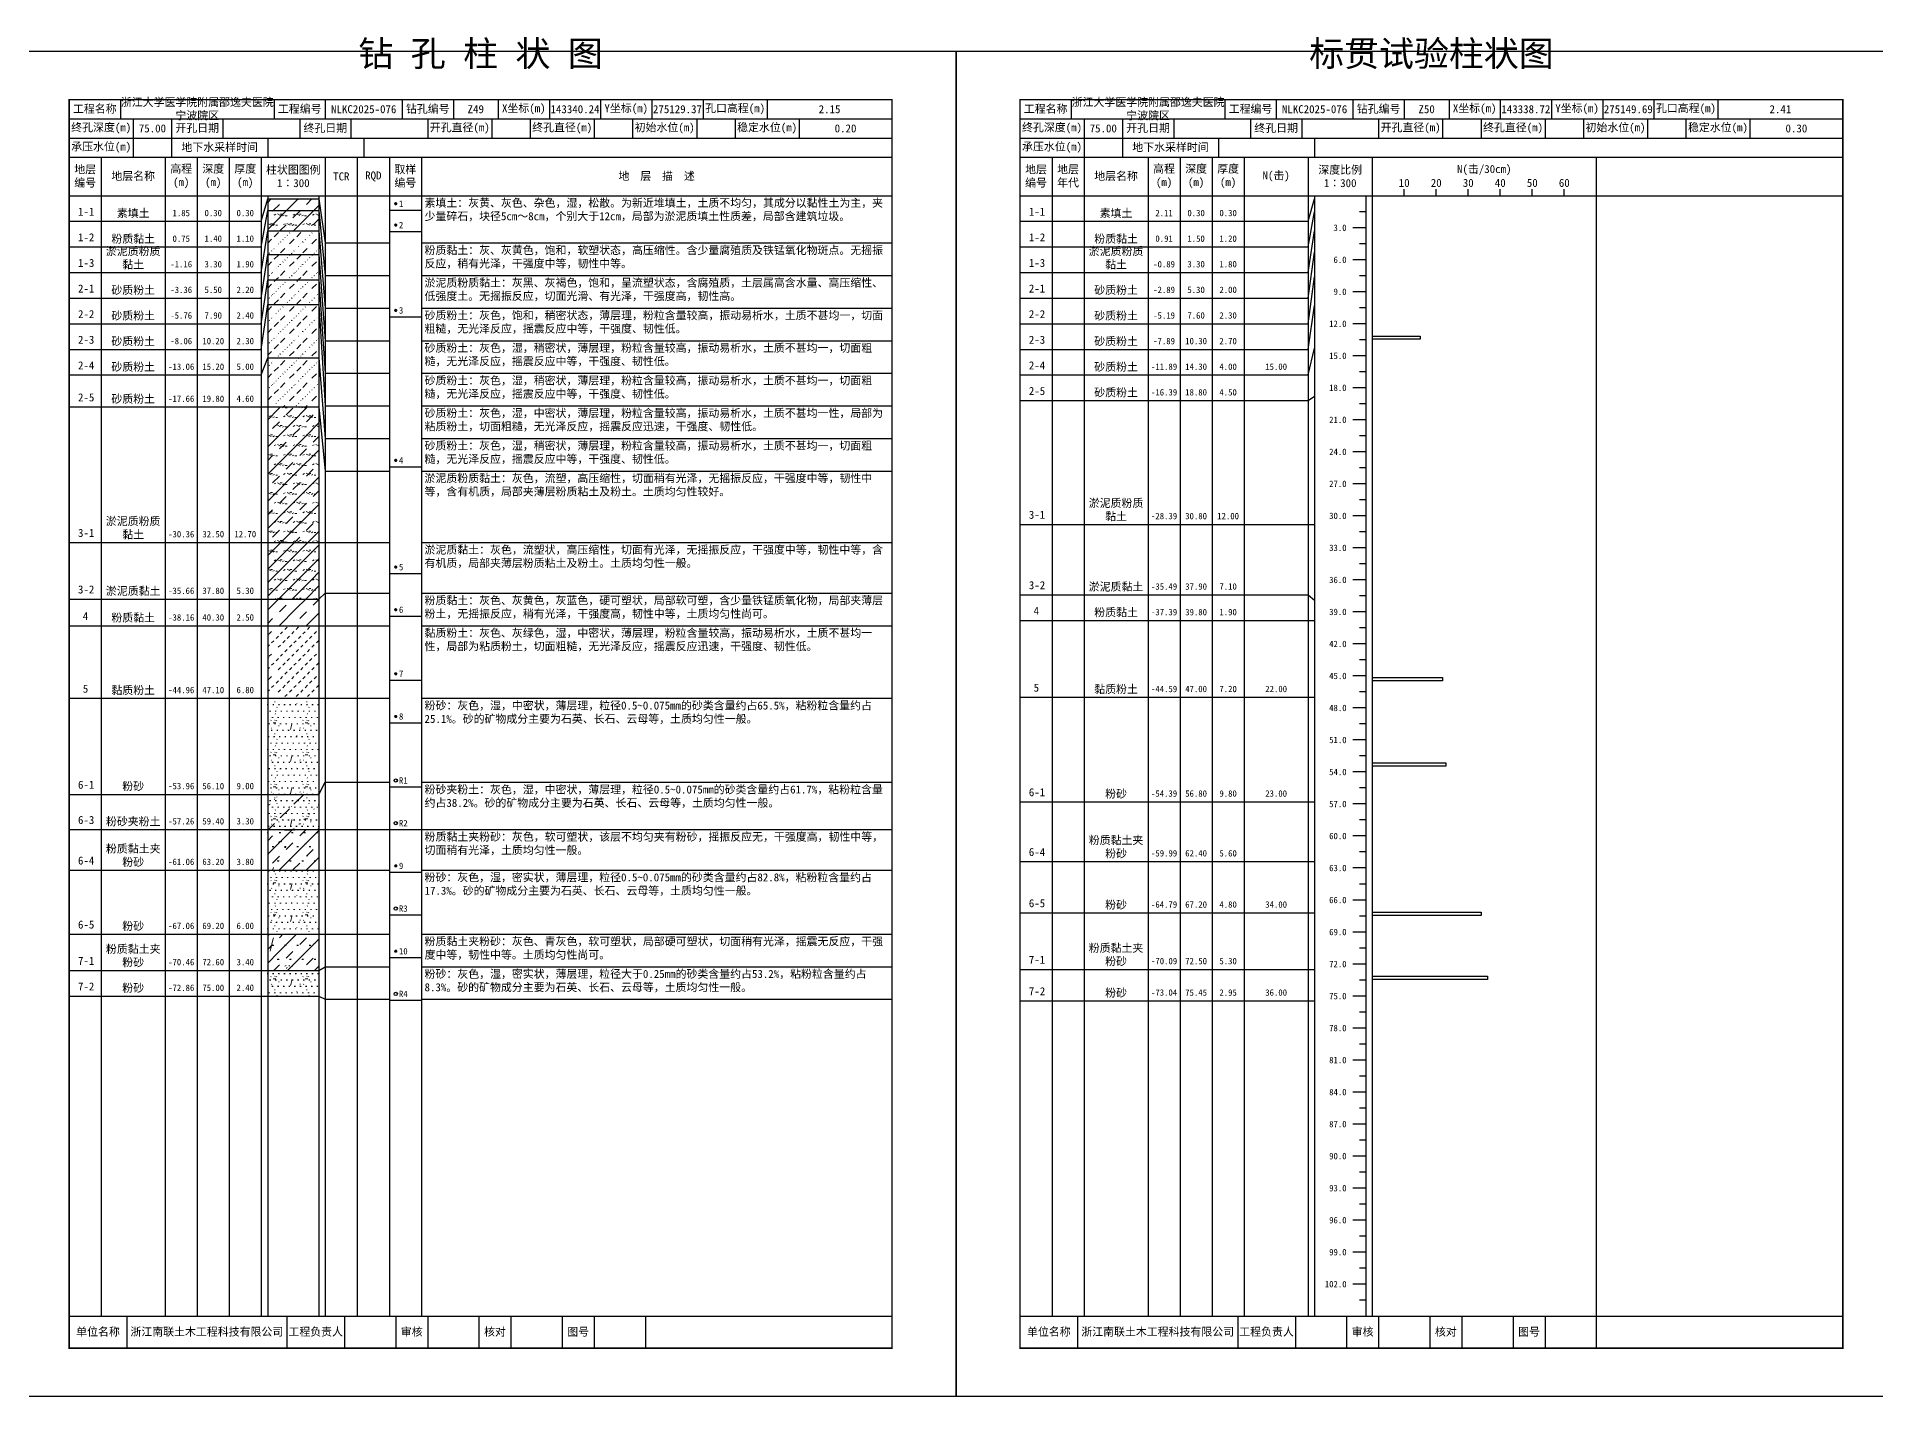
# Model space of a CAD drawing. Extents: x 297 to 65340, y 0 to 425.
# Drawn here: x 46936 to 47510, y 0 to 425 of the extents above; entities that cross this region are included whole.
import ezdxf
from ezdxf.enums import TextEntityAlignment as Align

# ---------------------------------------------------------------- set-up
doc = ezdxf.new("R2010")
doc.units = 0
doc.layers.get('0').update_dxf_attribs({"linetype": 'CONTINUOUS'})
doc.layers.add('FRAME', color=7, linetype='CONTINUOUS')
doc.layers.add('STRATUM', color=7, linetype='CONTINUOUS')
doc.layers.add('HATCH', color=7, linetype='CONTINUOUS', lineweight=13)
doc.styles.add('ST', font='')
doc.styles.get('ST').set_extended_font_data('SimSun')
pattern_1 = [(45, (0, 0), (-4.2426407, 4.2426407), [10, 0]), (45, (1.061, -3.182), (-2.12132034, 6.363961), [3, -3])]
pattern_2 = [(45, (0, 0), (-4.2426407, 4.2426407), [10, 0]), (45, (1.061, -3.182), (-2.12132034, 6.363961), [3, -3]), (26.565, (1.0741, -0.2536), (5.99982296, 5.99981224), [0.567, -12.849]), (0, (0.507, -0.2536), (0, 6), [0.567, -5.433]), (26.565, (-1.5813, 0), (5.99982296, 5.99981224), [0.567, -12.849]), (0, (-1.074, 0.2536), (0, 6), [0.567, -5.433]), (153.435, (0.5071, -0.2536), (-5.9998176, -5.36e-06), [1.134, -12.2826]), (26.565, (4.0741, 2.7464), (5.99982296, 5.99981224), [0.567, -12.849]), (0, (3.507, 2.7464), (0, 6), [0.567, -5.433]), (26.565, (1.4187, 3), (5.99982296, 5.99981224), [0.567, -12.849]), (0, (1.926, 3.2536), (0, 6), [0.567, -5.433]), (153.435, (3.5071, 2.7464), (-5.9998176, -5.36e-06), [1.134, -12.2826])]
pattern_3 = [(45.000006, (0, 0), (-7.3e-07, 6.99998237), [1.971956, -7.927535]), (45.000006, (2.813, 2.829), (-7.3e-07, 6.99998237), [1.99367, -7.905828]), (45.000006, (5.0675, 5.082), (-7.3e-07, 6.99998237), [1.813609, -8.085882]), (26.565052, (0, 3.5), (7.00000042, 7.00000017), [0.0965, -15.555976]), (36.869899, (0.7, 4.2), (6.999999835, 7.000000165), [0.197747, -34.802253]), (315.00001, (3.5, 6.976), (6.99998237, 1.2e-06), [0.033054, -9.866441]), (26.565052, (3.5, 0), (7.00000042, 7.00000017), [0.144749, -15.507727]), (26.565052, (4.2, 0.7), (7.00000042, 7.00000017), [0.10528, -15.547196]), (90.000004, (4.55, 1.05), (-7, -5e-07), [0.028767, -6.971233]), (26.565052, (4.9, 1.4), (7.00000042, 7.00000017), [0.091014, -31.213938]), (36.869899, (5.6, 2.1), (6.999999835, 7.000000165), [0.110692, -34.889308]), (45.000002, (6.3, 2.8), (-2.4e-07, 6.99998237), [0.109112, -9.790383]), (315.00001, (6.914, 3.548), (6.99998237, 1.2e-06), [0.033054, -9.866441]), (36.869898, (1.4, 4.9), (6.999999957, 7.000000043), [0.10224, -34.89776]), (53.130103, (2.1, 5.6), (13.999999763, 21.000000158), [0.134384, -34.865616]), (53.130103, (2.8, 6.3), (13.999999763, 21.000000158), [0.126246, -34.873754])]
pattern_4 = [(82.875, (-0.8346, -1.206), (0.00036925, 10.00017644), [0.08929, -80.53371]), (143.13, (-0.7336, -1.2818), (-29.99996427, 20.00005359), [0.12627, -49.87373]), (172.875, (-0.5564, -1.304), (-70.000245666, 9.99966033), [0.17857, -80.44443]), (206.565, (-0.378, -1.2147), (-9.99970493, -9.99968706), [0.19954, -22.16046]), (243.435, (-0.2887, -1.0363), (8.93e-06, -9.999696), [0.19954, -22.16146]), (255.964, (-0.1994, -0.679), (-0.00020004, -9.99950129), [0.36813, -40.86287]), (255.964, (0.1106, 0.561), (-0.00020004, -9.99950129), [1.27838, -39.95262]), (255.964, (0.179, 0.835), (-0.00020004, -9.99950129), [0.28235, -40.94865]), (216.87, (0.3694, 1.0892), (-9.99998214, -10.00001786), [0.12627, -49.87373]), (243.435, (0.2683, 1.0135), (8.93e-06, -9.999696), [0.19954, -22.16146]), (206.565, (0.548, 1.1785), (-9.99970493, -9.99968706), [0.19954, -22.16046]), (172.875, (0.725, 1.1563), (-70.000245666, 9.99966033), [0.17857, -80.44443]), (143.13, (0.826, 1.0806), (-29.99996427, 20.00005359), [0.12627, -49.87373]), (82.875, (0.815, 0.992), (0.00036925, 10.00017644), [0.08929, -80.53371]), (0, (-0.33, 0.34), (0, 10), [0.89286, -9.10714]), (0, (0.025, 0), (1, 2), [0, -1.75]), (0, (0, 0.025), (1, 2), [0, -1.75]), (0, (0, 0), (1, 2), [0, -1.75]), (0, (-0.025, 0), (1, 2), [0, -1.75]), (0, (0, -0.025), (1, 2), [0, -1.75])]
pattern_5 = [(82.875, (-1.8361, -2.6533), (0.00081235, 22.00038817), [0.196438, -177.174162]), (143.13, (-1.614, -2.82), (-65.9999214, 44.0001179), [0.277794, -109.722206]), (172.875, (-1.224, -2.8687), (-154.00054047, 21.99925272), [0.392854, -176.977746]), (206.565, (-0.831, -2.672), (-21.9993508, -21.9993115), [0.438988, -48.753012]), (243.435, (-0.635, -2.28), (1.96e-05, -21.9993312), [0.438988, -48.755212]), (255.964, (-0.4387, -1.494), (-0.0004401, -21.9989028), [0.809886, -89.898314]), (255.964, (0.2434, 1.2344), (-0.0004401, -21.9989028), [2.812436, -87.895764]), (255.964, (0.394, 1.837), (-0.0004401, -21.9989028), [0.62117, -90.08703]), (216.87, (0.8126, 2.3963), (-21.9999607, -22.0000393), [0.277794, -109.722206]), (243.435, (0.59, 2.23), (1.96e-05, -21.9993312), [0.438988, -48.755212]), (206.565, (1.205, 2.593), (-21.9993508, -21.9993115), [0.438988, -48.753012]), (172.875, (1.595, 2.544), (-154.00054047, 21.99925272), [0.392854, -176.977746]), (143.13, (1.8173, 2.3772), (-65.9999214, 44.0001179), [0.277794, -109.722206]), (82.875, (1.793, 2.1823), (0.00081235, 22.00038817), [0.196438, -177.174162]), (0, (-0.725, 0.748), (0, 22), [1.964292, -20.035708]), (0, (0.055, 0), (2.2, 4.4), [0, -3.85]), (0, (0, 0.055), (2.2, 4.4), [0, -3.85]), (0, (0, 0), (2.2, 4.4), [0, -3.85]), (0, (-0.055, 0), (2.2, 4.4), [0, -3.85]), (0, (0, -0.055), (2.2, 4.4), [0, -3.85])]

# ---------------------------------------------------------------- blocks, each defined once
blk = doc.blocks.new('SolidCircle')
at = {"const_width": 0.5}
blk.add_lwpolyline([(-0.25, 0, 1), (0.25, 0, 1)], format="xyb", close=True, dxfattribs=at)

msp = doc.modelspace()

# ---------------------------------------------------------------- hatches: boundary and pattern name
at = {"layer": 'HATCH'}
h = msp.add_hatch(dxfattribs=at)
h.set_pattern_fill('FZNT', color=256, style=0)
h.set_pattern_definition(pattern_1)
h.paths.add_polyline_path([(47024, 374), (47008, 374), (47008, 370.33), (47024, 370.33)])
h = msp.add_hatch(dxfattribs=at)
h.set_pattern_fill('YNFNT', color=256, style=0)
h.set_pattern_definition(pattern_2)
h.paths.add_polyline_path([(47024, 370.33), (47008, 370.33), (47008, 364), (47024, 364)])
h = msp.add_hatch(dxfattribs=at)
h.set_pattern_fill('SZFT', color=256, style=0)
h.set_pattern_definition(pattern_3)
h.paths.add_polyline_path([(47024, 364), (47008, 364), (47008, 356.67), (47024, 356.67)])
h = msp.add_hatch(dxfattribs=at)
h.set_pattern_fill('SZFT', color=256, style=0)
h.set_pattern_definition(pattern_3)
h.paths.add_polyline_path([(47024, 356.67), (47008, 356.67), (47008, 348.67), (47024, 348.67)])
h = msp.add_hatch(dxfattribs=at)
h.set_pattern_fill('SZFT', color=256, style=0)
h.set_pattern_definition(pattern_3)
h.paths.add_polyline_path([(47024, 348.67), (47008, 348.67), (47008, 341), (47024, 341)])
h = msp.add_hatch(dxfattribs=at)
h.set_pattern_fill('SZFT', color=256, style=0)
h.set_pattern_definition(pattern_3)
h.paths.add_polyline_path([(47024, 341), (47008, 341), (47008, 324.33), (47024, 324.33)])
h = msp.add_hatch(dxfattribs=at)
h.set_pattern_fill('SZFT', color=256, style=0)
h.set_pattern_definition(pattern_3)
h.paths.add_polyline_path([(47024, 324.33), (47008, 324.33), (47008, 309), (47024, 309)])
h = msp.add_hatch(dxfattribs=at)
h.set_pattern_fill('YNFNT', color=256, style=0)
h.set_pattern_definition(pattern_2)
h.paths.add_polyline_path([(47024, 309), (47008, 309), (47008, 266.67), (47024, 266.67)])
h = msp.add_hatch(dxfattribs=at)
h.set_pattern_fill('YNNT', color=256, style=0)
h.set_pattern_definition([(45, (0, 0), (-2.12132034, 2.12132034), [10, 0]), (26.565, (1.0741, -0.2536), (5.99982296, 5.99981224), [0.567, -12.849]), (0, (0.507, -0.2536), (0, 6), [0.567, -5.433]), (26.565, (-1.5813, 0), (5.99982296, 5.99981224), [0.567, -12.849]), (0, (-1.074, 0.2536), (0, 6), [0.567, -5.433]), (153.435, (0.5071, -0.2536), (-5.9998176, -5.36e-06), [1.134, -12.2826]), (26.565, (4.0741, 2.7464), (5.99982296, 5.99981224), [0.567, -12.849]), (0, (3.507, 2.7464), (0, 6), [0.567, -5.433]), (26.565, (1.4187, 3), (5.99982296, 5.99981224), [0.567, -12.849]), (0, (1.926, 3.2536), (0, 6), [0.567, -5.433]), (153.435, (3.5071, 2.7464), (-5.9998176, -5.36e-06), [1.134, -12.2826])])
h.paths.add_polyline_path([(47024, 266.67), (47008, 266.67), (47008, 249), (47024, 249)])
h = msp.add_hatch(dxfattribs=at)
h.set_pattern_fill('FZNT', color=256, style=0)
h.set_pattern_definition(pattern_1)
h.paths.add_polyline_path([(47024, 249), (47008, 249), (47008, 240.67), (47024, 240.67)])
h = msp.add_hatch(dxfattribs=at)
h.set_pattern_fill('NZFT', color=256, style=0)
h.set_pattern_definition([(45.000005, (0, 0), (-6e-07, 6.99998237), [0.947297, -8.952198]), (45.000005, (1.4, 1.4), (-6e-07, 6.99998237), [0.986898, -8.912597]), (45.000005, (2.8, 2.8), (-6e-07, 6.99998237), [1.060182, -8.839313]), (45.000005, (4.2, 4.2), (-6e-07, 6.99998237), [0.949178, -8.950318]), (45.000005, (5.6, 5.6), (-6e-07, 6.99998237), [1.036501, -8.862994]), (45.000005, (3.5, 0), (-6e-07, 6.99998237), [1.013348, -8.886147]), (45.000005, (4.9, 1.4), (-6e-07, 6.99998237), [1.078956, -12.120371]), (45.000005, (6.3, 2.8), (-6e-07, 6.99998237), [0.998824, -8.900671]), (45.000003, (0.7, 4.2), (-3.7e-07, 6.99998237), [1.05533, -8.844165]), (45.000003, (2.1, 5.6), (-3.7e-07, 6.99998237), [1.036501, -8.862994])])
h.paths.add_polyline_path([(47024, 240.67), (47008, 240.67), (47008, 218), (47024, 218)])
h = msp.add_hatch(dxfattribs=at)
h.set_pattern_fill('FS', color=256, style=0)
h.set_pattern_definition(pattern_4)
h.paths.add_polyline_path([(47024, 218), (47008, 218), (47008, 188), (47024, 188)])
h = msp.add_hatch(dxfattribs=at)
h.set_pattern_fill('FS', color=256, style=0)
h.set_pattern_definition(pattern_4)
h.paths.add_polyline_path([(47024, 188), (47008, 188), (47008, 177), (47024, 177)])
h = msp.add_hatch(dxfattribs=at)
h.set_pattern_fill('SZFT', color=256, scale=2.2, style=0)
h.set_pattern_definition([(45.000006, (0, 0), (-1.6e-06, 15.3999612), [4.338303, -17.440577]), (45.000006, (6.188, 6.223), (-1.6e-06, 15.3999612), [4.386074, -17.3928216]), (45.000006, (11.148, 11.181), (-1.6e-06, 15.3999612), [3.98994, -17.7889404]), (26.565052, (0, 7.7), (15.4000009, 15.4000004), [0.2123, -34.223147]), (36.869899, (1.54, 9.24), (15.39999964, 15.40000036), [0.4350434, -76.5649566]), (315.00001, (7.7, 15.347), (15.3999612, 2.7e-06), [0.072719, -21.70617]), (26.565052, (7.7, 0), (15.4000009, 15.4000004), [0.318448, -34.1169994]), (26.565052, (9.24, 1.54), (15.4000009, 15.4000004), [0.231616, -34.203831]), (90.000004, (10.01, 2.31), (-15.4, -1e-06), [0.0632874, -15.3367126]), (26.565052, (10.78, 3.08), (15.4000009, 15.4000004), [0.200231, -68.670664]), (36.869899, (12.32, 4.62), (15.39999964, 15.40000036), [0.2435224, -76.7564776]), (45.000002, (13.86, 6.16), (-5e-07, 15.3999612), [0.2400464, -21.5388426]), (315.00001, (15.211, 7.805), (15.3999612, 2.7e-06), [0.072719, -21.70617]), (36.869898, (3.08, 10.78), (15.3999999, 15.4000001), [0.224928, -76.775072]), (53.130103, (4.62, 12.32), (30.79999948, 46.20000035), [0.295645, -76.704355]), (53.130103, (6.16, 13.86), (30.79999948, 46.20000035), [0.277741, -76.722259])])
h.paths.add_polyline_path([(47024, 188), (47008, 188), (47008, 177), (47024, 177)])
h = msp.add_hatch(dxfattribs=at)
h.set_pattern_fill('FZNT', color=256, style=0)
h.set_pattern_definition(pattern_1)
h.paths.add_polyline_path([(47024, 177), (47008, 177), (47008, 164.33), (47024, 164.33)])
h = msp.add_hatch(dxfattribs=at)
h.set_pattern_fill('FS', color=256, scale=2.2, style=0)
h.set_pattern_definition(pattern_5)
h.paths.add_polyline_path([(47024, 177), (47008, 177), (47008, 164.33), (47024, 164.33)])
h = msp.add_hatch(dxfattribs=at)
h.set_pattern_fill('FS', color=256, style=0)
h.set_pattern_definition(pattern_4)
h.paths.add_polyline_path([(47024, 164.33), (47008, 164.33), (47008, 144.33), (47024, 144.33)])
h = msp.add_hatch(dxfattribs=at)
h.set_pattern_fill('FZNT', color=256, style=0)
h.set_pattern_definition(pattern_1)
h.paths.add_polyline_path([(47024, 144.33), (47008, 144.33), (47008, 133), (47024, 133)])
h = msp.add_hatch(dxfattribs=at)
h.set_pattern_fill('FS', color=256, scale=2.2, style=0)
h.set_pattern_definition(pattern_5)
h.paths.add_polyline_path([(47024, 144.33), (47008, 144.33), (47008, 133), (47024, 133)])
h = msp.add_hatch(dxfattribs=at)
h.set_pattern_fill('FS', color=256, style=0)
h.set_pattern_definition(pattern_4)
h.paths.add_polyline_path([(47024, 133), (47008, 133), (47008, 125), (47024, 125)])

# ---------------------------------------------------------------- linework, layer by layer
at = {"layer": 'FRAME', "color": 245, "linetype": 'Continuous'}
for points in [[(46926, 0), (47223, 0), (47223, 420), (46926, 420)], [(47223, 0), (47520, 0), (47520, 420), (47223, 420)]]:
    msp.add_lwpolyline(points, close=True, dxfattribs=at)
at = {"layer": 'FRAME', "linetype": 'Continuous', "const_width": 0.5}
for points in [[(46946, 15), (47203, 15), (47203, 405), (46946, 405)], [(47243, 15), (47500, 15), (47500, 405), (47243, 405)]]:
    msp.add_lwpolyline(points, close=True, dxfattribs=at)
at = {"layer": 'FRAME', "color": 0, "linetype": 'Continuous'}
for points in [[(46962, 405), (46962, 399)], [(47010, 405), (47010, 399)], [(47026, 405), (47026, 399)], [(47050, 405), (47050, 399)], [(47066, 405), (47066, 399)], [(47080, 405), (47080, 399)], [(47096, 405), (47096, 399)], [(47112, 405), (47112, 399)], [(47128, 405), (47128, 399)], [(47144, 405), (47144, 399)], [(47164, 405), (47164, 399)], [(47203, 405), (47203, 399)], [(47259, 405), (47259, 399)], [(47307, 405), (47307, 399)], [(47323, 405), (47323, 399)], [(47347, 405), (47347, 399)], [(47363, 405), (47363, 399)], [(47377, 405), (47377, 399)], [(47393, 405), (47393, 399)], [(47409, 405), (47409, 399)], [(47425, 405), (47425, 399)], [(47441, 405), (47441, 399)], [(47461, 405), (47461, 399)], [(47500, 405), (47500, 399)], [(46946, 399), (47203, 399)], [(46966, 399), (46966, 393)], [(46978, 399), (46978, 393)], [(46994, 399), (46994, 393)], [(47018, 399), (47018, 393)], [(47034, 399), (47034, 393)], [(47058, 399), (47058, 393)], [(47078, 399), (47078, 393)], [(47090, 399), (47090, 393)], [(47110, 399), (47110, 393)], [(47122, 399), (47122, 393)], [(47142, 399), (47142, 393)], [(47154, 399), (47154, 393)], [(47174, 399), (47174, 393)], [(47203, 399), (47203, 393)], [(47243, 399), (47500, 399)], [(47263, 399), (47263, 393)], [(47275, 399), (47275, 393)], [(47291, 399), (47291, 393)], [(47315, 399), (47315, 393)], [(47331, 399), (47331, 393)], [(47355, 399), (47355, 393)], [(47375, 399), (47375, 393)], [(47387, 399), (47387, 393)], [(47407, 399), (47407, 393)], [(47419, 399), (47419, 393)], [(47439, 399), (47439, 393)], [(47451, 399), (47451, 393)], [(47471, 399), (47471, 393)], [(47500, 399), (47500, 393)], [(46946, 393), (47203, 393)], [(46966, 393), (46966, 387)], [(46978, 393), (46978, 387)], [(47008, 393), (47008, 387)], [(47038, 393), (47038, 387)], [(47243, 393), (47500, 393)], [(47263, 393), (47263, 387)], [(47275, 393), (47275, 387)], [(47305, 393), (47305, 387)], [(47335, 393), (47335, 387)], [(46946, 387), (47203, 387)], [(46956, 387), (46956, 25)], [(46976, 387), (46976, 25)], [(46986, 387), (46986, 25)], [(46996, 387), (46996, 25)], [(47006, 387), (47006, 25)], [(47026, 387), (47026, 25)], [(47036, 387), (47036, 25)], [(47046, 387), (47046, 25)], [(47056, 387), (47056, 25)], [(47203, 387), (47203, 25)], [(47243, 387), (47500, 387)], [(47253, 387), (47253, 25)], [(47263, 387), (47263, 25)], [(47283, 387), (47283, 25)], [(47293, 387), (47293, 25)], [(47303, 387), (47303, 25)], [(47313, 387), (47313, 25)], [(47333, 387), (47333, 25)], [(47353, 387), (47353, 25)], [(47423, 387), (47423, 25)], [(46946, 375), (47203, 375)], [(47008, 375), (47008, 25)], [(47024, 375), (47024, 25)], [(47243, 375), (47500, 375)], [(47335, 375), (47335, 25)], [(47351, 375), (47351, 25)], [(47363, 375), (47363, 377)], [(47373, 375), (47373, 377)], [(47383, 375), (47383, 377)], [(47393, 375), (47393, 377)], [(47403, 375), (47403, 377)], [(47413, 375), (47413, 377)], [(46946, 25), (47203, 25)], [(46964, 25), (46964, 15)], [(47014, 25), (47014, 15)], [(47032, 25), (47032, 15)], [(47048, 25), (47048, 15)], [(47058, 25), (47058, 15)], [(47074, 25), (47074, 15)], [(47084, 25), (47084, 15)], [(47100, 25), (47100, 15)], [(47110, 25), (47110, 15)], [(47126, 25), (47126, 15)], [(47243, 25), (47500, 25)], [(47261, 25), (47261, 15)], [(47311, 25), (47311, 15)], [(47329, 25), (47329, 15)], [(47345, 25), (47345, 15)], [(47355, 25), (47355, 15)], [(47371, 25), (47371, 15)], [(47381, 25), (47381, 15)], [(47397, 25), (47397, 15)], [(47407, 25), (47407, 15)], [(47423, 25), (47423, 15)]]:
    msp.add_lwpolyline(points, dxfattribs=at)
at = {"layer": 'STRATUM', "linetype": 'Continuous'}
for points in [[(47006, 367), (47008, 374), (47024, 374), (47026, 360.23)], [(47333, 367), (47335, 374)], [(47006, 359), (47008, 370.33), (47024, 370.33), (47026, 350.06)], [(47046, 370.5), (47056, 370.5)], [(47333, 359), (47335, 370)], [(47351, 370), (47349, 370)], [(46946, 367), (46956, 367)], [(46956, 367), (46976, 367)], [(46976, 367), (46986, 367)], [(46986, 367), (46996, 367)], [(46996, 367), (47006, 367)], [(47006, 351), (47008, 364), (47024, 364), (47026, 339.88)], [(47046, 363.83), (47056, 363.83)], [(47243, 367), (47253, 367)], [(47253, 367), (47263, 367)], [(47263, 367), (47283, 367)], [(47283, 367), (47293, 367)], [(47293, 367), (47303, 367)], [(47303, 367), (47313, 367)], [(47313, 367), (47333, 367)], [(47333, 351), (47335, 364)], [(47351, 365), (47347, 365)], [(46946, 359), (46956, 359)], [(46956, 359), (46976, 359)], [(46976, 359), (46986, 359)], [(46986, 359), (46996, 359)], [(46996, 359), (47006, 359)], [(47006, 343), (47008, 356.67), (47024, 356.67), (47026, 329.7)], [(47026, 360.23), (47036, 360.23)], [(47036, 360.23), (47046, 360.23)], [(47056, 360.23), (47203, 360.23)], [(47243, 359), (47253, 359)], [(47253, 359), (47263, 359)], [(47263, 359), (47283, 359)], [(47283, 359), (47293, 359)], [(47293, 359), (47303, 359)], [(47303, 359), (47313, 359)], [(47313, 359), (47333, 359)], [(47333, 343), (47335, 357.33)], [(47351, 360), (47349, 360)], [(46946, 351), (46956, 351)], [(46956, 351), (46976, 351)], [(46976, 351), (46986, 351)], [(46986, 351), (46996, 351)], [(46996, 351), (47006, 351)], [(47243, 351), (47253, 351)], [(47253, 351), (47263, 351)], [(47263, 351), (47283, 351)], [(47283, 351), (47293, 351)], [(47293, 351), (47303, 351)], [(47303, 351), (47313, 351)], [(47313, 351), (47333, 351)], [(47351, 355), (47347, 355)], [(47006, 335), (47008, 348.67), (47024, 348.67), (47026, 319.53)], [(47026, 350.06), (47036, 350.06)], [(47036, 350.06), (47046, 350.06)], [(47056, 350.06), (47203, 350.06)], [(47333, 335), (47335, 349.67)], [(47351, 345), (47347, 345)], [(47351, 350), (47349, 350)], [(46946, 343), (46956, 343)], [(46956, 343), (46976, 343)], [(46976, 343), (46986, 343)], [(46986, 343), (46996, 343)], [(46996, 343), (47006, 343)], [(47006, 327), (47008, 341), (47024, 341), (47026, 309.35)], [(47026, 339.88), (47036, 339.88)], [(47036, 339.88), (47046, 339.88)], [(47056, 339.88), (47203, 339.88)], [(47243, 343), (47253, 343)], [(47253, 343), (47263, 343)], [(47263, 343), (47283, 343)], [(47283, 343), (47293, 343)], [(47293, 343), (47303, 343)], [(47303, 343), (47313, 343)], [(47313, 343), (47333, 343)], [(47333, 327), (47335, 340.67)], [(47351, 340), (47349, 340)], [(46946, 335), (46956, 335)], [(46956, 335), (46976, 335)], [(46976, 335), (46986, 335)], [(46986, 335), (46996, 335)], [(46996, 335), (47006, 335)], [(47046, 337.17), (47056, 337.17)], [(47243, 335), (47253, 335)], [(47253, 335), (47263, 335)], [(47263, 335), (47283, 335)], [(47283, 335), (47293, 335)], [(47293, 335), (47303, 335)], [(47303, 335), (47313, 335)], [(47313, 335), (47333, 335)], [(47351, 335), (47347, 335)], [(47026, 329.7), (47036, 329.7)], [(47036, 329.7), (47046, 329.7)], [(47056, 329.7), (47203, 329.7)], [(47333, 319), (47335, 327.33)], [(47351, 330), (47349, 330)], [(47353, 331.17), (47368, 331.17), (47368, 330.17), (47353, 330.17)], [(46946, 327), (46956, 327)], [(46956, 327), (46976, 327)], [(46976, 327), (46986, 327)], [(46986, 327), (46996, 327)], [(46996, 327), (47006, 327)], [(47006, 319), (47008, 324.33), (47024, 324.33), (47026, 299.17)], [(47243, 327), (47253, 327)], [(47253, 327), (47263, 327)], [(47263, 327), (47283, 327)], [(47283, 327), (47293, 327)], [(47293, 327), (47303, 327)], [(47303, 327), (47313, 327)], [(47313, 327), (47333, 327)], [(47351, 325), (47347, 325)], [(46946, 319), (46956, 319)], [(46956, 319), (46976, 319)], [(46976, 319), (46986, 319)], [(46986, 319), (46996, 319)], [(46996, 319), (47006, 319)], [(47026, 319.53), (47036, 319.53)], [(47036, 319.53), (47046, 319.53)], [(47056, 319.53), (47203, 319.53)], [(47243, 319), (47253, 319)], [(47253, 319), (47263, 319)], [(47263, 319), (47283, 319)], [(47283, 319), (47293, 319)], [(47293, 319), (47303, 319)], [(47303, 319), (47313, 319)], [(47313, 319), (47333, 319)], [(47351, 320), (47349, 320)], [(47243, 311), (47253, 311)], [(47253, 311), (47263, 311)], [(47263, 311), (47283, 311)], [(47283, 311), (47293, 311)], [(47293, 311), (47303, 311)], [(47303, 311), (47313, 311)], [(47313, 311), (47333, 311)], [(47333, 311), (47335, 312.33)], [(47351, 315), (47347, 315)], [(46946, 309), (46956, 309)], [(46956, 309), (46976, 309)], [(46976, 309), (46986, 309)], [(46986, 309), (46996, 309)], [(46996, 309), (47006, 309)], [(47006, 309), (47008, 309), (47024, 309), (47026, 289)], [(47026, 309.35), (47036, 309.35)], [(47036, 309.35), (47046, 309.35)], [(47056, 309.35), (47203, 309.35)], [(47351, 305), (47347, 305)], [(47351, 310), (47349, 310)], [(47026, 299.17), (47036, 299.17)], [(47036, 299.17), (47046, 299.17)], [(47056, 299.17), (47203, 299.17)], [(47351, 300), (47349, 300)], [(47351, 295), (47347, 295)], [(47026, 289), (47036, 289)], [(47036, 289), (47046, 289)], [(47046, 290.33), (47056, 290.33)], [(47056, 289), (47203, 289)], [(47351, 290), (47349, 290)], [(47351, 285), (47347, 285)], [(47351, 280), (47349, 280)], [(47243, 272.33), (47253, 272.33)], [(47253, 272.33), (47263, 272.33)], [(47263, 272.33), (47283, 272.33)], [(47283, 272.33), (47293, 272.33)], [(47293, 272.33), (47303, 272.33)], [(47303, 272.33), (47313, 272.33)], [(47313, 272.33), (47333, 272.33)], [(47333, 272.33), (47335, 272.33)], [(47351, 275), (47347, 275)], [(47351, 270), (47349, 270)], [(46946, 266.67), (46956, 266.67)], [(46956, 266.67), (46976, 266.67)], [(46976, 266.67), (46986, 266.67)], [(46986, 266.67), (46996, 266.67)], [(46996, 266.67), (47006, 266.67)], [(47006, 266.67), (47008, 266.67), (47024, 266.67), (47026, 266.67)], [(47026, 266.67), (47036, 266.67)], [(47036, 266.67), (47046, 266.67)], [(47056, 266.67), (47203, 266.67)], [(47351, 265), (47347, 265)], [(47351, 260), (47349, 260)], [(47046, 257), (47056, 257)], [(47351, 255), (47347, 255)], [(46946, 249), (46956, 249)], [(46956, 249), (46976, 249)], [(46976, 249), (46986, 249)], [(46986, 249), (46996, 249)], [(46996, 249), (47006, 249)], [(47006, 249), (47008, 249), (47024, 249), (47026, 250.84)], [(47026, 250.84), (47036, 250.84)], [(47036, 250.84), (47046, 250.84)], [(47056, 250.84), (47203, 250.84)], [(47243, 250.33), (47253, 250.33)], [(47253, 250.33), (47263, 250.33)], [(47263, 250.33), (47283, 250.33)], [(47283, 250.33), (47293, 250.33)], [(47293, 250.33), (47303, 250.33)], [(47303, 250.33), (47313, 250.33)], [(47313, 250.33), (47333, 250.33)], [(47333, 250.33), (47335, 248.67)], [(47351, 250), (47349, 250)], [(47046, 243.67), (47056, 243.67)], [(47243, 242.33), (47253, 242.33)], [(47253, 242.33), (47263, 242.33)], [(47263, 242.33), (47283, 242.33)], [(47283, 242.33), (47293, 242.33)], [(47293, 242.33), (47303, 242.33)], [(47303, 242.33), (47313, 242.33)], [(47313, 242.33), (47333, 242.33)], [(47333, 242.33), (47335, 242.33)], [(47351, 245), (47347, 245)], [(46946, 240.67), (46956, 240.67)], [(46956, 240.67), (46976, 240.67)], [(46976, 240.67), (46986, 240.67)], [(46986, 240.67), (46996, 240.67)], [(46996, 240.67), (47006, 240.67)], [(47006, 240.67), (47008, 240.67), (47024, 240.67), (47026, 240.67)], [(47026, 240.67), (47036, 240.67)], [(47036, 240.67), (47046, 240.67)], [(47056, 240.67), (47203, 240.67)], [(47351, 240), (47349, 240)], [(47351, 235), (47347, 235)], [(47351, 230), (47349, 230)], [(47351, 225), (47347, 225)], [(47353, 224.5), (47375, 224.5), (47375, 223.5), (47353, 223.5)], [(47046, 223.67), (47056, 223.67)], [(47243, 218.33), (47253, 218.33)], [(47253, 218.33), (47263, 218.33)], [(47263, 218.33), (47283, 218.33)], [(47283, 218.33), (47293, 218.33)], [(47293, 218.33), (47303, 218.33)], [(47303, 218.33), (47313, 218.33)], [(47313, 218.33), (47333, 218.33)], [(47333, 218.33), (47335, 218.33)], [(47351, 220), (47349, 220)], [(46946, 218), (46956, 218)], [(46956, 218), (46976, 218)], [(46976, 218), (46986, 218)], [(46986, 218), (46996, 218)], [(46996, 218), (47006, 218)], [(47006, 218), (47008, 218), (47024, 218), (47026, 218)], [(47026, 218), (47036, 218)], [(47036, 218), (47046, 218)], [(47056, 218), (47203, 218)], [(47351, 215), (47347, 215)], [(47046, 210.33), (47056, 210.33)], [(47351, 210), (47349, 210)], [(47351, 205), (47347, 205)], [(47351, 200), (47349, 200)], [(47353, 197.83), (47376, 197.83), (47376, 196.83), (47353, 196.83)], [(47006, 188), (47008, 188), (47024, 188), (47026, 191.77)], [(47026, 191.77), (47036, 191.77)], [(47036, 191.77), (47046, 191.77)], [(47046, 190.33), (47056, 190.33)], [(47056, 191.77), (47203, 191.77)], [(47351, 195), (47347, 195)], [(47351, 190), (47349, 190)], [(46946, 188), (46956, 188)], [(46956, 188), (46976, 188)], [(46976, 188), (46986, 188)], [(46986, 188), (46996, 188)], [(46996, 188), (47006, 188)], [(47243, 185.67), (47253, 185.67)], [(47253, 185.67), (47263, 185.67)], [(47263, 185.67), (47283, 185.67)], [(47283, 185.67), (47293, 185.67)], [(47293, 185.67), (47303, 185.67)], [(47303, 185.67), (47313, 185.67)], [(47313, 185.67), (47333, 185.67)], [(47333, 185.67), (47335, 185.67)], [(47351, 185), (47347, 185)], [(47351, 180), (47349, 180)], [(46946, 177), (46956, 177)], [(46956, 177), (46976, 177)], [(46976, 177), (46986, 177)], [(46986, 177), (46996, 177)], [(46996, 177), (47006, 177)], [(47006, 177), (47008, 177), (47024, 177), (47026, 177)], [(47026, 177), (47036, 177)], [(47036, 177), (47046, 177)], [(47046, 177), (47056, 177)], [(47056, 177), (47203, 177)], [(47351, 175), (47347, 175)], [(47243, 167), (47253, 167)], [(47253, 167), (47263, 167)], [(47263, 167), (47283, 167)], [(47283, 167), (47293, 167)], [(47293, 167), (47303, 167)], [(47303, 167), (47313, 167)], [(47313, 167), (47333, 167)], [(47333, 167), (47335, 167)], [(47351, 170), (47349, 170)], [(46946, 164.33), (46956, 164.33)], [(46956, 164.33), (46976, 164.33)], [(46976, 164.33), (46986, 164.33)], [(46986, 164.33), (46996, 164.33)], [(46996, 164.33), (47006, 164.33)], [(47006, 164.33), (47008, 164.33), (47024, 164.33), (47026, 164.33)], [(47026, 164.33), (47036, 164.33)], [(47036, 164.33), (47046, 164.33)], [(47046, 163.67), (47056, 163.67)], [(47056, 164.33), (47203, 164.33)], [(47351, 165), (47347, 165)], [(47351, 160), (47349, 160)], [(47046, 150.33), (47056, 150.33)], [(47243, 151), (47253, 151)], [(47253, 151), (47263, 151)], [(47263, 151), (47283, 151)], [(47283, 151), (47293, 151)], [(47293, 151), (47303, 151)], [(47303, 151), (47313, 151)], [(47313, 151), (47333, 151)], [(47333, 151), (47335, 151)], [(47351, 155), (47347, 155)], [(47351, 150), (47349, 150)], [(47353, 151.17), (47387, 151.17), (47387, 150.17), (47353, 150.17)], [(46946, 144.33), (46956, 144.33)], [(46956, 144.33), (46976, 144.33)], [(46976, 144.33), (46986, 144.33)], [(46986, 144.33), (46996, 144.33)], [(46996, 144.33), (47006, 144.33)], [(47006, 144.33), (47008, 144.33), (47024, 144.33), (47026, 144.33)], [(47026, 144.33), (47036, 144.33)], [(47036, 144.33), (47046, 144.33)], [(47056, 144.33), (47203, 144.33)], [(47351, 145), (47347, 145)], [(47351, 140), (47349, 140)], [(46946, 133), (46956, 133)], [(46956, 133), (46976, 133)], [(46976, 133), (46986, 133)], [(46986, 133), (46996, 133)], [(46996, 133), (47006, 133)], [(47006, 133), (47008, 133), (47024, 133), (47026, 134.16)], [(47026, 134.16), (47036, 134.16)], [(47036, 134.16), (47046, 134.16)], [(47046, 137), (47056, 137)], [(47056, 134.16), (47203, 134.16)], [(47243, 133.33), (47253, 133.33)], [(47253, 133.33), (47263, 133.33)], [(47263, 133.33), (47283, 133.33)], [(47283, 133.33), (47293, 133.33)], [(47293, 133.33), (47303, 133.33)], [(47303, 133.33), (47313, 133.33)], [(47313, 133.33), (47333, 133.33)], [(47333, 133.33), (47335, 133.33)], [(47351, 135), (47347, 135)], [(47351, 130), (47349, 130)], [(47353, 131.17), (47389, 131.17), (47389, 130.17), (47353, 130.17)], [(46946, 125), (46956, 125)], [(46956, 125), (46976, 125)], [(46976, 125), (46986, 125)], [(46986, 125), (46996, 125)], [(46996, 125), (47006, 125)], [(47006, 125), (47008, 125), (47024, 125), (47026, 123.98)], [(47026, 123.98), (47036, 123.98)], [(47036, 123.98), (47046, 123.98)], [(47046, 123.67), (47056, 123.67)], [(47056, 123.98), (47203, 123.98)], [(47243, 123.5), (47253, 123.5)], [(47253, 123.5), (47263, 123.5)], [(47263, 123.5), (47283, 123.5)], [(47283, 123.5), (47293, 123.5)], [(47293, 123.5), (47303, 123.5)], [(47303, 123.5), (47313, 123.5)], [(47313, 123.5), (47333, 123.5)], [(47333, 123.5), (47335, 123.5)], [(47351, 125), (47347, 125)], [(47351, 115), (47347, 115)], [(47351, 120), (47349, 120)], [(47351, 110), (47349, 110)], [(47351, 105), (47347, 105)], [(47351, 100), (47349, 100)], [(47351, 95), (47347, 95)], [(47351, 90), (47349, 90)], [(47351, 85), (47347, 85)], [(47351, 75), (47347, 75)], [(47351, 80), (47349, 80)], [(47351, 70), (47349, 70)], [(47351, 65), (47347, 65)], [(47351, 60), (47349, 60)], [(47351, 55), (47347, 55)], [(47351, 50), (47349, 50)], [(47351, 45), (47347, 45)], [(47351, 35), (47347, 35)], [(47351, 40), (47349, 40)], [(47351, 30), (47349, 30)]]:
    msp.add_lwpolyline(points, dxfattribs=at)
at = {"layer": 'STRATUM'}
for centre in [(47048, 192.33), (47048, 179), (47048, 152.33), (47048, 125.67)]:
    msp.add_circle(centre, 0.5, dxfattribs=at)

# ---------------------------------------------------------------- block references
for p in [(47048, 372.5), (47048, 365.83), (47048, 339.17), (47048, 292.33), (47048, 259), (47048, 245.67), (47048, 225.67), (47048, 212.33), (47048, 165.67), (47048, 139)]:
    msp.add_blockref('SolidCircle', p, dxfattribs=at)

# ---------------------------------------------------------------- texts
at = {"layer": 'FRAME', "style": 'ST'}
for s, p in [('钻 孔 柱 状 图', (47074.5, 413)), ('标贯试验柱状图', (47371.5, 413))]:
    msp.add_text(s, height=8, dxfattribs=at).set_placement(p, align=Align.BOTTOM_CENTER)
for s, p in [('10', (47363, 379)), ('20', (47373, 379)), ('30', (47383, 379)), ('40', (47393, 379)), ('50', (47403, 379)), ('60', (47413, 379))]:
    msp.add_text(s, height=2.5, dxfattribs=at).set_placement(p, align=Align.MIDDLE_CENTER)
at = {"layer": 'FRAME', "char_height": 2.5, "attachment_point": 5, "style": 'ST'}
for s, insert, width in [('工程名称', (46954, 402), 16), ('浙江大学医学院附属邵逸夫医院宁波院区', (46986, 402), 48), ('工程编号', (47018, 402), 16), ('NLKC2025-076', (47038, 402), 24), ('钻孔编号', (47058, 402), 16), ('Z49', (47073, 402), 14), ('X坐标(m)', (47088, 402), 16), ('143340.24', (47104, 402), 16), ('Y坐标(m)', (47120, 402), 16), ('275129.37', (47136, 402), 16), ('孔口高程(m)', (47154, 402), 20), ('2.15', (47183.5, 402), 39), ('工程名称', (47251, 402), 16), ('浙江大学医学院附属邵逸夫医院宁波院区', (47283, 402), 48), ('工程编号', (47315, 402), 16), ('NLKC2025-076', (47335, 402), 24), ('钻孔编号', (47355, 402), 16), ('Z50', (47370, 402), 14), ('X坐标(m)', (47385, 402), 16), ('143338.72', (47401, 402), 16), ('Y坐标(m)', (47417, 402), 16), ('275149.69', (47433, 402), 16), ('孔口高程(m)', (47451, 402), 20), ('2.41', (47480.5, 402), 39), ('终孔深度(m)', (46956, 396), 20), ('75.00', (46972, 396), 12), ('开孔日期', (46986, 396), 16), ('终孔日期', (47026, 396), 16), ('开孔直径(m)', (47068, 396), 20), ('终孔直径(m)', (47100, 396), 20), ('初始水位(m)', (47132, 396), 20), ('稳定水位(m)', (47164, 396), 20), ('0.20', (47188.5, 396), 29), ('终孔深度(m)', (47253, 396), 20), ('75.00', (47269, 396), 12), ('开孔日期', (47283, 396), 16), ('终孔日期', (47323, 396), 16), ('开孔直径(m)', (47365, 396), 20), ('终孔直径(m)', (47397, 396), 20), ('初始水位(m)', (47429, 396), 20), ('稳定水位(m)', (47461, 396), 20), ('0.30', (47485.5, 396), 29), ('承压水位(m)', (46956, 390), 20), ('地下水采样时间', (46993, 390), 30), ('承压水位(m)', (47253, 390), 20), ('地下水采样时间', (47290, 390), 30), ('地层编号', (46951, 381), 10), ('高程\\P(m)', (46981, 381), 10), ('深度\\P(m)', (46991, 381), 10), ('厚度\\P(m)', (47001, 381), 10), ('取样编号', (47051, 381), 10), ('地层编号', (47248, 381), 10), ('地层年代', (47258, 381), 10), ('高程\\P(m)', (47288, 381), 10), ('深度\\P(m)', (47298, 381), 10), ('厚度\\P(m)', (47308, 381), 10), ('N(击/30cm)', (47388, 383), 70), ('地层名称', (46966, 381), 20), ('柱状图图例\\P1∶300', (47016, 381), 20), ('TCR', (47031, 381), 10), ('RQD', (47041, 381), 10), ('地  层  描  述', (47129.5, 381), 147), ('地层名称', (47273, 381), 20), ('N(击)', (47323, 381), 20), ('深度比例\\P1∶300', (47343, 381), 20), ('单位名称', (46955, 20), 18), ('浙江南联土木工程科技有限公司', (46989, 20), 50), ('工程负责人', (47023, 20), 18), ('审核', (47053, 20), 10), ('核对', (47079, 20), 10), ('图号', (47105, 20), 10), ('单位名称', (47252, 20), 18), ('浙江南联土木工程科技有限公司', (47286, 20), 50), ('工程负责人', (47320, 20), 18), ('审核', (47350, 20), 10), ('核对', (47376, 20), 10), ('图号', (47402, 20), 10)]:
    msp.add_mtext(s, dxfattribs=dict(at, insert=insert, width=width))
at = {"layer": 'STRATUM', "style": 'ST'}
for s, height, p in [('1', 2, (47049, 372.5)), ('1-1', 2.5, (46948.75, 370)), ('1-1', 2.5, (47245.75, 370)), ('1-2', 2.5, (46948.75, 362)), ('2', 2, (47049, 365.83)), ('1-2', 2.5, (47245.75, 362)), ('1-3', 2.5, (46948.75, 354)), ('1-3', 2.5, (47245.75, 354)), ('2-1', 2.5, (46948.75, 346)), ('2-1', 2.5, (47245.75, 346)), ('2-2', 2.5, (46948.75, 338)), ('3', 2, (47049, 339.17)), ('2-2', 2.5, (47245.75, 338)), ('2-3', 2.5, (46948.75, 330)), ('2-3', 2.5, (47245.75, 330)), ('2-4', 2.5, (46948.75, 322)), ('2-4', 2.5, (47245.75, 322)), ('2-5', 2.5, (46948.75, 312)), ('2-5', 2.5, (47245.75, 314)), ('4', 2, (47049, 292.33)), ('3-1', 2.5, (47245.75, 275.33)), ('3-1', 2.5, (46948.75, 269.67)), ('5', 2, (47049, 259)), ('3-2', 2.5, (46948.75, 252)), ('3-2', 2.5, (47245.75, 253.33)), ('4', 2.5, (46950.25, 243.67)), ('6', 2, (47049, 245.67)), ('4', 2.5, (47247.25, 245.33)), ('7', 2, (47049, 225.67)), ('5', 2.5, (46950.25, 221)), ('5', 2.5, (47247.25, 221.33)), ('8', 2, (47049, 212.33)), ('6-1', 2.5, (46948.75, 191)), ('R1', 2, (47049, 192.33)), ('6-1', 2.5, (47245.75, 188.67)), ('6-3', 2.5, (46948.75, 180)), ('R2', 2, (47049, 179)), ('6-4', 2.5, (46948.75, 167.33)), ('9', 2, (47049, 165.67)), ('6-4', 2.5, (47245.75, 170)), ('6-5', 2.5, (47245.75, 154)), ('R3', 2, (47049, 152.33)), ('6-5', 2.5, (46948.75, 147.33)), ('10', 2, (47049, 139)), ('7-1', 2.5, (46948.75, 136)), ('7-1', 2.5, (47245.75, 136.33)), ('7-2', 2.5, (46948.75, 128)), ('R4', 2, (47049, 125.67)), ('7-2', 2.5, (47245.75, 126.5))]:
    msp.add_text(s, height=height, dxfattribs=at).set_placement(p, align=Align.MIDDLE_LEFT)
for s, p in [('1.85', (46981, 368)), ('0.30', (46991, 368)), ('0.30', (47001, 368)), ('2.11', (47288, 368)), ('0.30', (47298, 368)), ('0.30', (47308, 368)), ('0.75', (46981, 360)), ('1.40', (46991, 360)), ('1.10', (47001, 360)), ('0.91', (47288, 360)), ('1.50', (47298, 360)), ('1.20', (47308, 360)), ('-1.16', (46981, 352)), ('3.30', (46991, 352)), ('1.90', (47001, 352)), ('-0.89', (47288, 352)), ('3.30', (47298, 352)), ('1.80', (47308, 352)), ('-3.36', (46981, 344)), ('5.50', (46991, 344)), ('2.20', (47001, 344)), ('-2.89', (47288, 344)), ('5.30', (47298, 344)), ('2.00', (47308, 344)), ('-5.76', (46981, 336)), ('7.90', (46991, 336)), ('2.40', (47001, 336)), ('-5.19', (47288, 336)), ('7.60', (47298, 336)), ('2.30', (47308, 336)), ('-8.06', (46981, 328)), ('10.20', (46991, 328)), ('2.30', (47001, 328)), ('-7.89', (47288, 328)), ('10.30', (47298, 328)), ('2.70', (47308, 328)), ('-13.06', (46981, 320)), ('15.20', (46991, 320)), ('5.00', (47001, 320)), ('-11.89', (47288, 320)), ('14.30', (47298, 320)), ('4.00', (47308, 320)), ('15.00', (47323, 320)), ('-17.66', (46981, 310)), ('19.80', (46991, 310)), ('4.60', (47001, 310)), ('-16.39', (47288, 312)), ('18.80', (47298, 312)), ('4.50', (47308, 312)), ('-28.39', (47288, 273.33)), ('30.80', (47298, 273.33)), ('12.00', (47308, 273.33)), ('-30.36', (46981, 267.67)), ('32.50', (46991, 267.67)), ('12.70', (47001, 267.67)), ('-35.49', (47288, 251.33)), ('37.90', (47298, 251.33)), ('7.10', (47308, 251.33)), ('-35.66', (46981, 250)), ('37.80', (46991, 250)), ('5.30', (47001, 250)), ('-38.16', (46981, 241.67)), ('40.30', (46991, 241.67)), ('2.50', (47001, 241.67)), ('-37.39', (47288, 243.33)), ('39.80', (47298, 243.33)), ('1.90', (47308, 243.33)), ('-44.96', (46981, 219)), ('47.10', (46991, 219)), ('6.80', (47001, 219)), ('-44.59', (47288, 219.33)), ('47.00', (47298, 219.33)), ('7.20', (47308, 219.33)), ('22.00', (47323, 219.33)), ('-53.96', (46981, 189)), ('56.10', (46991, 189)), ('9.00', (47001, 189)), ('-54.39', (47288, 186.67)), ('56.80', (47298, 186.67)), ('9.80', (47308, 186.67)), ('23.00', (47323, 186.67)), ('-57.26', (46981, 178)), ('59.40', (46991, 178)), ('3.30', (47001, 178)), ('-61.06', (46981, 165.33)), ('63.20', (46991, 165.33)), ('3.80', (47001, 165.33)), ('-59.99', (47288, 168)), ('62.40', (47298, 168)), ('5.60', (47308, 168)), ('-64.79', (47288, 152)), ('67.20', (47298, 152)), ('4.80', (47308, 152)), ('34.00', (47323, 152)), ('-67.06', (46981, 145.33)), ('69.20', (46991, 145.33)), ('6.00', (47001, 145.33)), ('-70.46', (46981, 134)), ('72.60', (46991, 134)), ('3.40', (47001, 134)), ('-70.09', (47288, 134.33)), ('72.50', (47298, 134.33)), ('5.30', (47308, 134.33)), ('-72.86', (46981, 126)), ('75.00', (46991, 126)), ('2.40', (47001, 126)), ('-73.04', (47288, 124.5)), ('75.45', (47298, 124.5)), ('2.95', (47308, 124.5)), ('36.00', (47323, 124.5))]:
    msp.add_text(s, height=2, dxfattribs=at).set_placement(p, align=Align.BOTTOM_CENTER)
for s, p in [('3.0', (47345, 365)), ('6.0', (47345, 355)), ('9.0', (47345, 345)), ('12.0', (47345, 335)), ('15.0', (47345, 325)), ('18.0', (47345, 315)), ('21.0', (47345, 305)), ('24.0', (47345, 295)), ('27.0', (47345, 285)), ('30.0', (47345, 275)), ('33.0', (47345, 265)), ('36.0', (47345, 255)), ('39.0', (47345, 245)), ('42.0', (47345, 235)), ('45.0', (47345, 225)), ('48.0', (47345, 215)), ('51.0', (47345, 205)), ('54.0', (47345, 195)), ('57.0', (47345, 185)), ('60.0', (47345, 175)), ('63.0', (47345, 165)), ('66.0', (47345, 155)), ('69.0', (47345, 145)), ('72.0', (47345, 135)), ('75.0', (47345, 125)), ('78.0', (47345, 115)), ('81.0', (47345, 105)), ('84.0', (47345, 95)), ('87.0', (47345, 85)), ('90.0', (47345, 75)), ('93.0', (47345, 65)), ('96.0', (47345, 55)), ('99.0', (47345, 45)), ('102.0', (47345, 35))]:
    msp.add_text(s, height=2, dxfattribs=at).set_placement(p, align=Align.MIDDLE_RIGHT)
at = {"layer": 'STRATUM', "char_height": 2.5, "style": 'ST'}
for s, insert, width, attachment_point in [('素填土：灰黄、灰色、杂色，湿，松散。为新近堆填土，土质不均匀，其成分以黏性土为主，夹少量碎石，块径5cm～8cm，个别大于12cm，局部为淤泥质填土性质差，局部含建筑垃圾。', (47057, 374), 146, 1), ('素填土', (46966, 368), 20, 8), ('素填土', (47273, 368), 20, 8), ('粉质黏土', (46966, 360), 20, 8), ('粉质黏土', (47273, 360), 20, 8), ('淤泥质粉质黏土', (46966, 352), 20, 8), ('粉质黏土：灰、灰黄色，饱和，软塑状态，高压缩性。含少量腐殖质及铁锰氧化物斑点。无摇振反应，稍有光泽，干强度中等，韧性中等。', (47057, 359.23), 146, 1), ('淤泥质粉质黏土', (47273, 352), 20, 8), ('砂质粉土', (46966, 344), 20, 8), ('淤泥质粉质黏土：灰黑、灰褐色，饱和，呈流塑状态，含腐殖质，土层属高含水量、高压缩性、低强度土。无摇振反应，切面光滑、有光泽，干强度高，韧性高。', (47057, 349.06), 146, 1), ('砂质粉土', (47273, 344), 20, 8), ('砂质粉土', (46966, 336), 20, 8), ('砂质粉土：灰色，饱和，稍密状态，薄层理，粉粒含量较高，振动易析水，土质不甚均一，切面粗糙，无光泽反应，摇震反应中等，干强度、韧性低。', (47057, 338.88), 146, 1), ('砂质粉土', (47273, 336), 20, 8), ('砂质粉土', (46966, 328), 20, 8), ('砂质粉土：灰色，湿，稍密状，薄层理，粉粒含量较高，振动易析水，土质不甚均一，切面粗糙，无光泽反应，摇震反应中等，干强度、韧性低。', (47057, 328.7), 146, 1), ('砂质粉土', (47273, 328), 20, 8), ('砂质粉土', (46966, 320), 20, 8), ('砂质粉土', (47273, 320), 20, 8), ('砂质粉土：灰色，湿，稍密状，薄层理，粉粒含量较高，振动易析水，土质不甚均一，切面粗糙，无光泽反应，摇震反应中等，干强度、韧性低。', (47057, 318.53), 146, 1), ('砂质粉土', (46966, 310), 20, 8), ('砂质粉土', (47273, 312), 20, 8), ('砂质粉土：灰色，湿，中密状，薄层理，粉粒含量较高，振动易析水，土质不甚均一性，局部为粘质粉土，切面粗糙，无光泽反应，摇震反应迅速，干强度、韧性低。', (47057, 308.35), 146, 1), ('砂质粉土：灰色，湿，稍密状，薄层理，粉粒含量较高，振动易析水，土质不甚均一，切面粗糙，无光泽反应，摇震反应中等，干强度、韧性低。', (47057, 298.17), 146, 1), ('淤泥质粉质黏土：灰色，流塑，高压缩性，切面稍有光泽，无摇振反应，干强度中等，韧性中等，含有机质，局部夹薄层粉质粘土及粉土。土质均匀性较好。', (47057, 288), 146, 1), ('淤泥质粉质黏土', (47273, 273.33), 20, 8), ('淤泥质粉质黏土', (46966, 267.67), 20, 8), ('淤泥质黏土：灰色，流塑状，高压缩性，切面有光泽，无摇振反应，干强度中等，韧性中等，含有机质，局部夹薄层粉质粘土及粉土。土质均匀性一般。', (47057, 265.67), 146, 1), ('淤泥质黏土', (46966, 250), 20, 8), ('淤泥质黏土', (47273, 251.33), 20, 8), ('粉质黏土：灰色、灰黄色，灰蓝色，硬可塑状，局部软可塑，含少量铁锰质氧化物，局部夹薄层粉土，无摇振反应，稍有光泽，干强度高，韧性中等，土质均匀性尚可。', (47057, 249.84), 146, 1), ('粉质黏土', (46966, 241.67), 20, 8), ('粉质黏土', (47273, 243.33), 20, 8), ('黏质粉土：灰色、灰绿色，湿，中密状，薄层理，粉粒含量较高，振动易析水，土质不甚均一性，局部为粘质粉土，切面粗糙，无光泽反应，摇震反应迅速，干强度、韧性低。', (47057, 239.67), 146, 1), ('黏质粉土', (46966, 219), 20, 8), ('黏质粉土', (47273, 219.33), 20, 8), ('粉砂：灰色，湿，中密状，薄层理，粒径0.5~0.075mm的砂类含量约占65.5%，粘粉粒含量约占25.1%。砂的矿物成分主要为石英、长石、云母等，土质均匀性一般。', (47057, 217), 146, 1), ('粉砂', (46966, 189), 20, 8), ('粉砂夹粉土：灰色，湿，中密状，薄层理，粒径0.5~0.075mm的砂类含量约占61.7%，粘粉粒含量约占38.2%。砂的矿物成分主要为石英、长石、云母等，土质均匀性一般。', (47057, 190.77), 146, 1), ('粉砂', (47273, 186.67), 20, 8), ('粉砂夹粉土', (46966, 178), 20, 8), ('粉质黏土夹粉砂', (46966, 165.33), 20, 8), ('粉质黏土夹粉砂：灰色，软可塑状，该层不均匀夹有粉砂，摇振反应无，干强度高，韧性中等，切面稍有光泽，土质均匀性一般。', (47057, 176), 146, 1), ('粉质黏土夹粉砂', (47273, 168), 20, 8), ('粉砂：灰色，湿，密实状，薄层理，粒径0.5~0.075mm的砂类含量约占82.8%，粘粉粒含量约占17.3%。砂的矿物成分主要为石英、长石、云母等，土质均匀性一般。', (47057, 163.33), 146, 1), ('粉砂', (47273, 152), 20, 8), ('粉砂', (46966, 145.33), 20, 8), ('粉质黏土夹粉砂：灰色、青灰色，软可塑状，局部硬可塑状，切面稍有光泽，摇震无反应，干强度中等，韧性中等。土质均匀性尚可。', (47057, 143.33), 146, 1), ('粉质黏土夹粉砂', (46966, 134), 20, 8), ('粉质黏土夹粉砂', (47273, 134.33), 20, 8), ('粉砂：灰色，湿，密实状，薄层理，粒径大于0.25mm的砂类含量约占53.2%，粘粉粒含量约占8.3%。砂的矿物成分主要为石英、长石、云母等，土质均匀性一般。', (47057, 133.16), 146, 1), ('粉砂', (46966, 126), 20, 8), ('粉砂', (47273, 124.5), 20, 8)]:
    msp.add_mtext(s, dxfattribs=dict(at, insert=insert, width=width, attachment_point=attachment_point))

doc.saveas('drawing.dxf')
